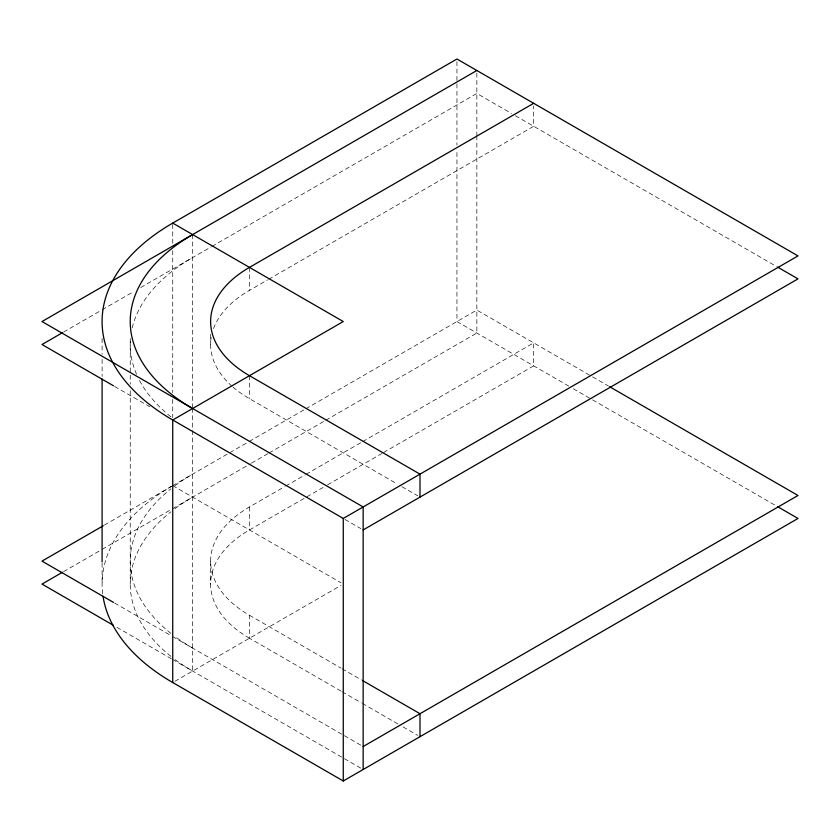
<?xml version="1.0" encoding="UTF-8"?>
<svg xmlns="http://www.w3.org/2000/svg" width="840" height="840" viewBox="0 0 840 840"><rect width="100%" height="100%" fill="white"/><g stroke="black" fill="none" stroke-linecap="round" stroke-linejoin="round"><path stroke-width="0.63" stroke-dasharray="4.2 3.15" d="M63.567 332.062L101.042 310.433M102.176 309.781L133.959 291.428M140.774 287.49L211.166 246.855M211.88 246.435L476.847 93.461L511.392 113.411M213.528 328.598A132.636 76.577 0 0 1 249.47 290.367L267.593 279.909M268.727 279.258L533.683 126.284L533.683 105.861M104.444 525.063L171.434 486.392M172.567 485.73L248.115 442.113M249.249 441.462L304.731 409.427M305.865 408.776L476.847 310.065L591.465 376.236M63.567 571.63L101.042 550M102.176 549.35L171.434 509.366M172.567 508.704L250.383 463.785M251.517 463.134L267.939 453.642M269.073 452.991L324.702 420.872M325.836 420.221L476.847 333.039L476.847 137.109M340.945 691.047L249.47 638.243L249.47 615.269A132.636 76.577 0 0 1 249.47 506.971L284.571 486.707M285.705 486.045L304.962 474.936M306.086 474.285L361.568 442.25M362.702 441.599L533.683 342.878L533.683 365.852L383.082 452.802M249.47 638.243A132.636 76.577 0 0 1 249.47 529.946L323.075 487.452M327.6 484.838L381.959 453.453M174.951 681.261L341.008 585.396M515.424 115.742L776.433 266.438M592.599 376.897L608.486 386.064M568.764 386.106L456.95 321.552L456.95 150.444M573.3 388.731L591.465 399.21M592.599 399.861L776.433 506.006M232.974 387.062A132.636 76.577 0 0 0 249.47 398.664L397.415 484.082M401.93 486.685L417.743 495.82M114.629 386.453L149.814 406.76M344.999 519.456L360.895 528.633M172.736 485.636L341.008 582.782M249.47 615.269L340.945 668.073M342.08 668.735L361.274 679.812M342.08 691.698L361.274 702.786M362.407 703.437L398.538 724.3M403.064 726.915L417.743 735.389M114.629 603.047L171.371 635.807M172.505 636.468L360.895 745.227M116.897 627.333L171.371 658.78M172.505 659.432L363.153 769.503M476.847 73.048L476.847 135.797M456.95 61.614L456.95 82.52M456.95 83.822L456.95 145.215M249.47 267.393L249.47 290.367M249.47 375.69L249.47 398.664M249.47 506.971L249.47 529.946M210.63 334.31L210.63 344.516M210.63 561.12L210.63 584.094M192.633 234.581L192.633 407.001M192.633 408.303L192.633 429.408M192.633 430.511L192.633 671.055A213.024 122.987 0 0 1 174.741 659.327M172.736 224.396L172.736 243.989M172.736 250.52L172.736 392.899M172.736 399.431L172.736 417.711M130.242 338.531L130.242 373.79M130.242 375.102L130.242 384.248M130.242 390.779L130.242 584.094M102.102 338.531L102.102 354.197M102.102 359.425L102.102 376.404M102.102 563.188L102.102 584.094M102.69 593.807A241.164 139.23 0 0 1 171.623 486.286M170.919 656.376A213.024 122.987 0 0 1 170.919 511.802M174.741 508.851A213.024 122.987 0 0 1 192.633 497.123M232.019 386.221A132.636 76.577 0 0 1 211.186 337.512M170.919 416.808A213.024 122.987 0 0 1 139.545 380.478M136.563 374.272A213.024 122.987 0 0 1 130.421 339.37M132.206 327.831A213.024 122.987 0 0 1 192.633 257.555M192.633 648.081A213.024 122.987 0 0 1 174.741 636.352M170.919 633.413A213.024 122.987 0 0 1 170.919 488.828M174.741 485.877A213.024 122.987 0 0 1 192.633 474.149"/><path stroke-width="1.26" d="M172.736 223.094L456.95 59.01L798 255.906L343.266 518.448L172.736 420A241.164 139.23 0 0 1 172.736 223.094L343.266 321.542L172.736 420L172.736 682.542L343.266 780.99L798 518.458L777.577 506.656M476.847 70.497L42 321.542L363.153 506.961L363.153 769.503M62.433 332.724L42 344.516L113.495 385.791M533.683 103.309L249.47 267.393A132.636 76.577 0 0 0 249.47 375.69L420 474.149L420 497.123M103.309 525.725L42 561.12L113.495 602.396M62.433 572.292L42 584.094L113.495 625.37M363.153 529.935L798 278.88L777.577 267.089M363.153 746.54L798 495.485L609.62 386.715M362.407 680.463L420 713.716L420 736.691M343.266 518.448L343.266 780.99M102.102 379.019L102.102 561.887M172.736 682.542A241.164 139.23 0 0 1 103.016 596.222M192.633 408.513A213.024 122.987 0 0 1 192.633 234.581"/></g></svg>
